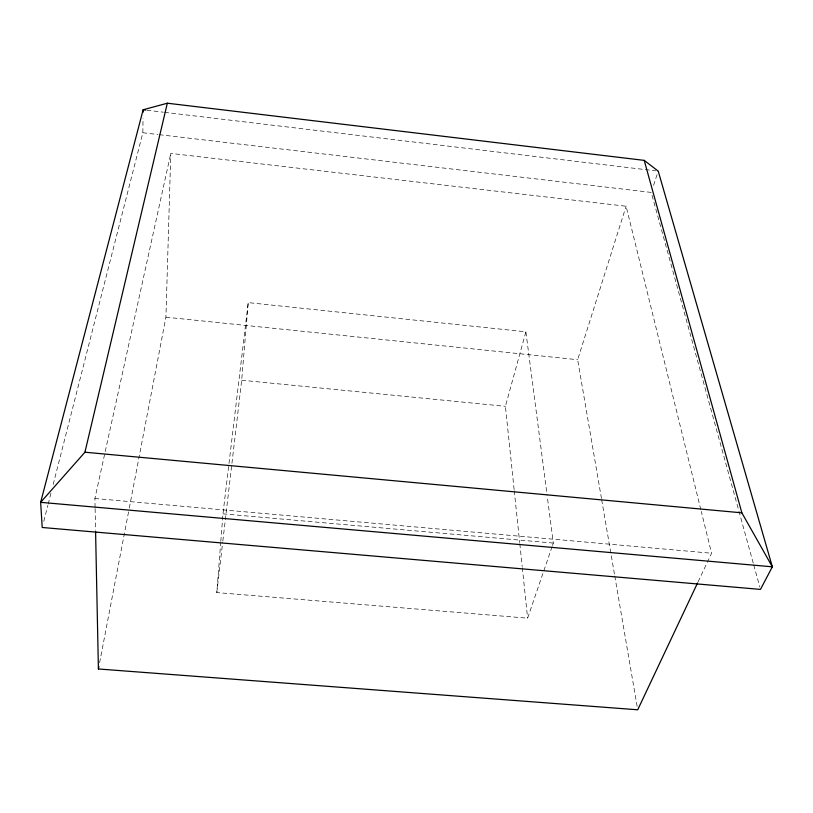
<?xml version="1.0" encoding="UTF-8"?>
<svg xmlns="http://www.w3.org/2000/svg" width="813" height="813" viewBox="0 0 813 813"><rect width="100%" height="100%" fill="white"/><g stroke="black" fill="none" stroke-linecap="round" stroke-linejoin="round"><path stroke-width="0.61" stroke-dasharray="4.07 3.05" d="M53.191 484.446L142.844 132.753L143.027 118.241M129.297 508.054L165.923 317.182L170.791 153.413L626.112 206.238L700.969 510.178M552.098 546.651L527.617 618.165L216.797 592.586L220.719 542.586M220.811 541.346L222.975 513.846L248.219 302.609L525.879 331.795L547.119 495.28M222.833 541.062L241.674 380.22L248.219 302.609M216.797 592.586L222.681 542.322M99.603 662.737L129.054 509.294M95.08 507.342L94.897 498.501L170.791 153.413M43.78 521.336L47.855 505.351M48.17 504.121L50.995 493.054M514.131 489.548L505.412 406.327L525.879 331.795M601.468 498.491L577.647 359.712L626.112 206.238M653.561 185.323L658.225 171.147M552.515 545.452L553.328 543.074L547.281 496.54M698.103 581.813L706.721 563.531M707.259 562.383L711.578 553.247L701.273 511.407M94.897 498.501L711.578 553.247M222.975 513.846L553.328 543.074M241.674 380.22L505.412 406.327M165.923 317.182L577.647 359.712M142.844 132.753L157.986 134.521M159.246 134.673L651.233 192.417L753.407 563.744M146.919 110.233L163.291 112.184M164.551 112.336L655.705 170.842M753.742 564.964L759.799 586.956M601.681 499.741L614.557 574.761M614.77 576.01L637.29 707.29M514.263 490.808L519.69 542.505M519.822 543.765L522.2 566.468M522.332 567.728L527.617 618.165M95.111 508.603L95.548 530.066"/><path stroke-width="1.22" d="M143.108 112.204L143.139 109.785L167.326 103.21L644.211 160.374L658.225 171.147L772.35 566.813L760.47 589.395L42.215 527.485L40.65 502.332L143.139 109.785L145.659 110.08M697.564 582.951L637.727 709.79L98.403 668.977L98.881 666.487M644.211 160.374L741.852 512.83L772.35 566.813L40.65 502.332L84.938 452.211L167.326 103.21M84.938 452.211L741.852 512.83M95.578 531.336L98.403 668.977"/></g></svg>
